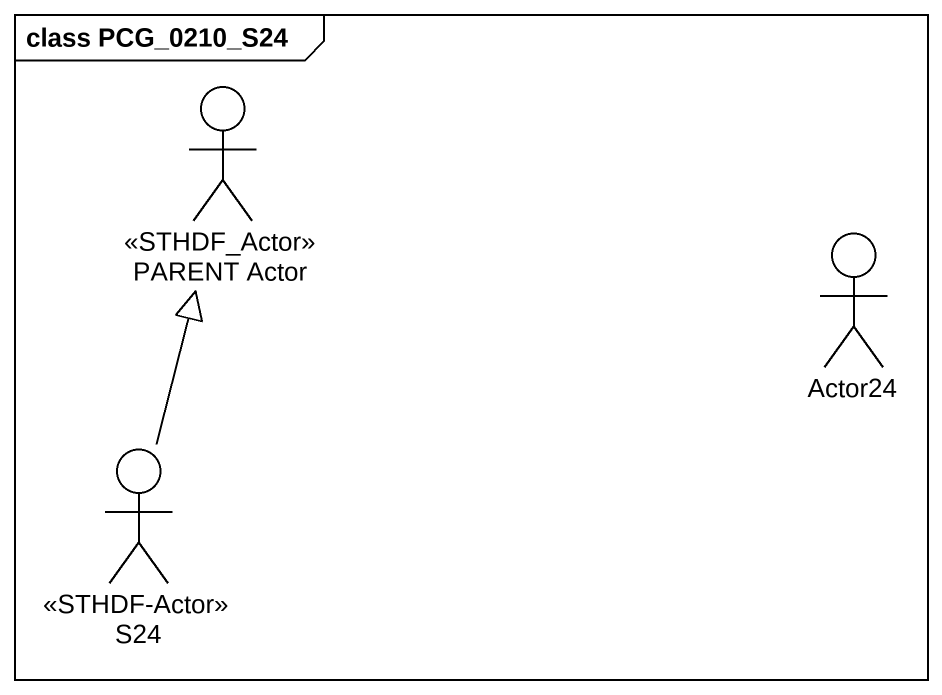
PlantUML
@startuml
mainframe class PCG_0210_S24
actor "PARENT Actor" as PARENT_Actor <<STHDF_Actor>>
actor Actor24
actor S24 <<STHDF-Actor>>
S24 -up-|> PARENT_Actor
@enduml
